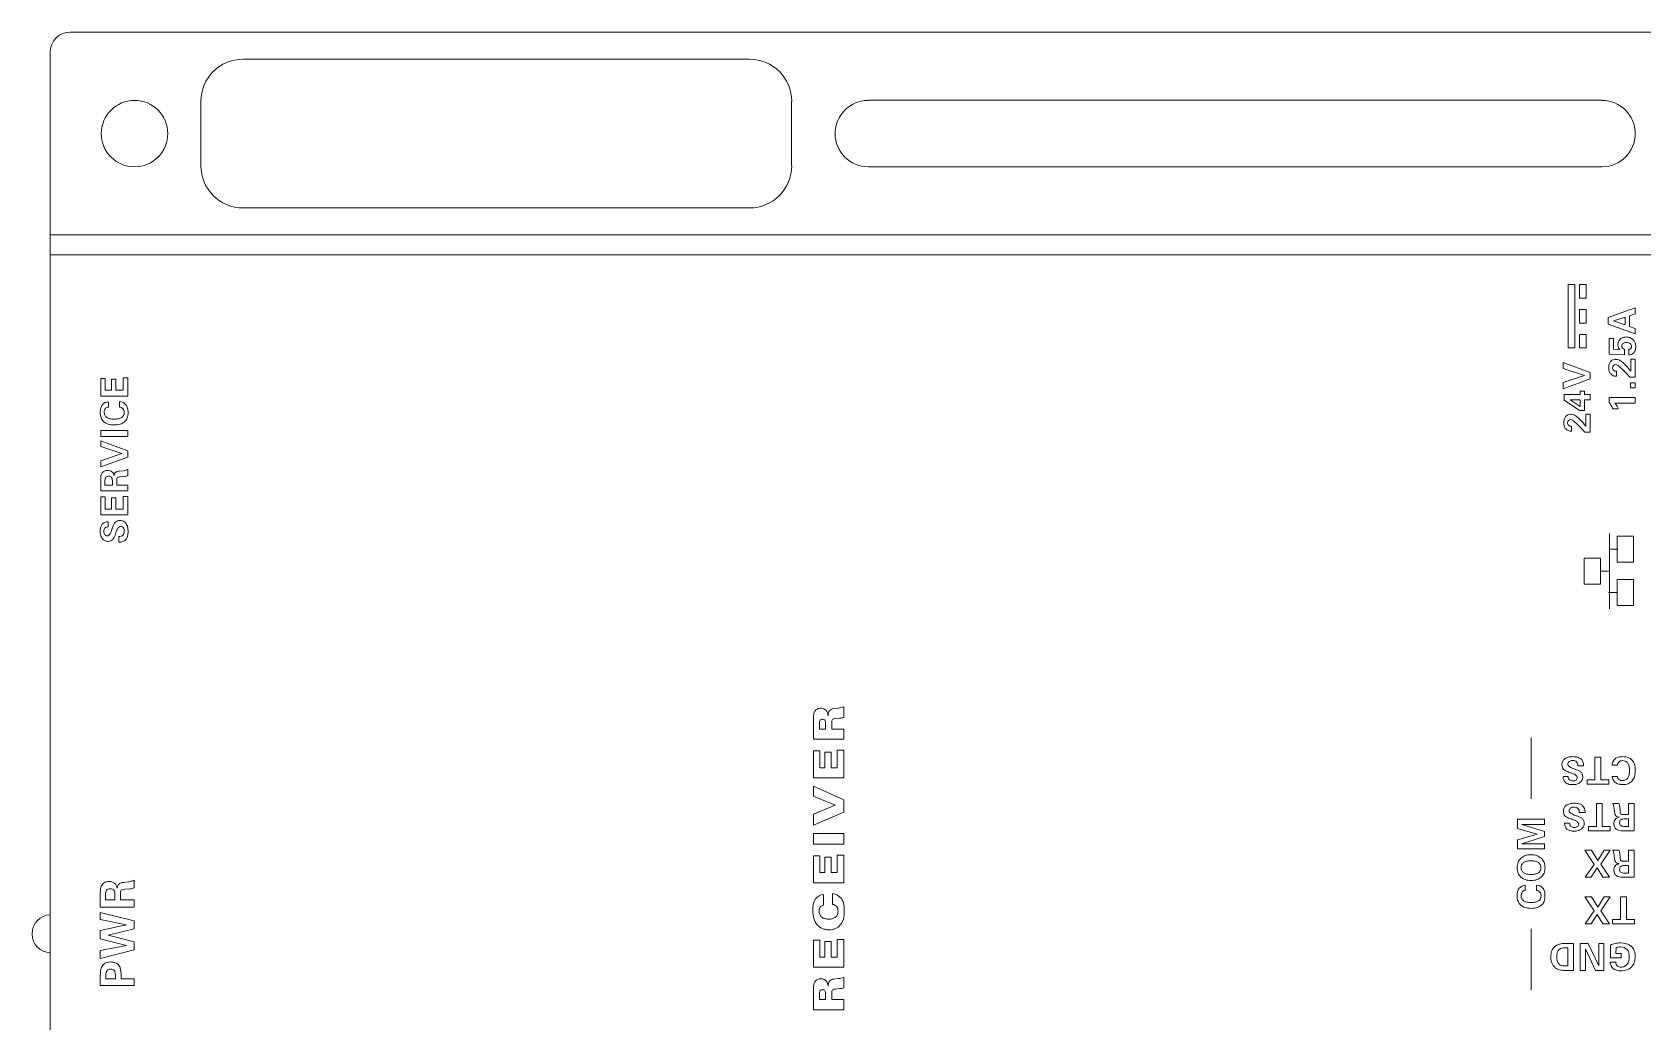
# Model space of a CAD drawing. Header units: millimetres. Extents: x 52029 to 181395, y -167683 to -9934.
# Drawn here: x 69189 to 70978, y -117956 to -116857 of the extents above; entities that cross this region are included whole.
import ezdxf

# ---------------------------------------------------------------- set-up
doc = ezdxf.new("R2010")
doc.units = ezdxf.units.MM
doc.header["$LTSCALE"] = 3
doc.layers.add('FUR', color=8, linetype='Continuous', lineweight=5)

# ---------------------------------------------------------------- blocks, each defined once
blk = doc.blocks.new('hdmd400rx')
at = {"color": 7, "linetype": 'Continuous'}
for p, q in [((44.25, 183.74), (44.33, 183.74)), ((-142.16, 181.74), (142.16, 181.74)), ((119.66, 181.74), (119.66, 0)), ((121.88, 0), (121.88, 181.74)), ((144.37, 179.53), (144.37, 2.21)), ((38.54, 172.42), (38.54, 176.17)), ((38.54, 176.17), (39.65, 176.17)), ((39.3, 175.54), (39.3, 174.5)), ((39.68, 175.54), (39.3, 175.54)), ((42.52, 172.42), (41.56, 176.17)), ((41.56, 176.17), (42.44, 176.17)), ((42.44, 176.17), (42.98, 173.25)), ((42.98, 173.25), (43.73, 176.17)), ((43.73, 176.17), (44.64, 176.17)), ((44.64, 176.17), (45.29, 173.25)), ((45.29, 173.25), (45.88, 176.17)), ((46.66, 176.17), (45.74, 172.42)), ((45.88, 176.17), (46.66, 176.17)), ((47.26, 172.42), (47.26, 176.17)), ((47.26, 176.17), (48.82, 176.17)), ((48.05, 175.59), (48.05, 174.54)), ((48.52, 175.59), (48.05, 175.59)), ((90.79, 173.13), (90.79, 176.13)), ((90.79, 176.13), (92.78, 176.13)), ((91.44, 175.63), (91.44, 174.93)), ((92.78, 175.63), (91.44, 175.63)), ((92.78, 176.13), (92.78, 175.63)), ((93.46, 176.13), (94.7, 176.13)), ((93.46, 173.13), (93.46, 176.13)), ((94.47, 175.67), (94.09, 175.67)), ((94.09, 175.67), (94.09, 174.83)), ((96.11, 176.13), (96.81, 176.13)), ((97.2, 173.13), (96.11, 176.13)), ((96.81, 176.13), (97.6, 173.79)), ((97.6, 173.79), (98.37, 176.13)), ((99.02, 176.13), (97.92, 173.13)), ((98.37, 176.13), (99.02, 176.13)), ((99.51, 176.13), (100.15, 176.13)), ((99.51, 173.13), (99.51, 176.13)), ((100.15, 176.13), (100.15, 173.13)), ((103.96, 176.13), (105.95, 176.13)), ((103.96, 173.13), (103.96, 176.13)), ((105.95, 175.63), (104.62, 175.63)), ((104.62, 175.63), (104.62, 174.93)), ((105.95, 176.13), (105.95, 175.63)), ((39.3, 174.5), (39.68, 174.5)), ((39.3, 173.87), (39.3, 172.42)), ((39.86, 173.87), (39.3, 173.87)), ((44.15, 175.29), (43.41, 172.42)), ((44.83, 172.42), (44.15, 175.29)), ((48.05, 174.54), (48.52, 174.54)), ((48.05, 173.93), (48.05, 172.42)), ((48.74, 173.93), (48.05, 173.93)), ((50, 173.59), (50.06, 173.05)), ((87.76, 174.06), (87.76, 174.1)), ((87.76, 174.1), (88.39, 174.1)), ((88.75, 174.46), (88.69, 174.48)), ((88.82, 174.44), (88.75, 174.46)), ((89.2, 174.88), (89.24, 174.86)), ((90.03, 175.29), (89.48, 175.29)), ((91.44, 174.93), (92.7, 174.93)), ((91.44, 174.44), (91.44, 173.63)), ((92.7, 174.44), (91.44, 174.44)), ((91.44, 173.63), (92.83, 173.63)), ((92.7, 174.93), (92.7, 174.44)), ((92.83, 173.63), (92.83, 173.13)), ((94.09, 174.83), (94.47, 174.83)), ((94.64, 174.34), (94.09, 174.34)), ((94.09, 174.34), (94.09, 173.13)), ((95.07, 173.5), (95.03, 173.95)), ((95.65, 174.07), (95.7, 173.63)), ((103.35, 175.26), (102.76, 175.26)), ((102.76, 174.03), (103.37, 174.03)), ((104.62, 174.93), (105.87, 174.93)), ((105.87, 174.44), (104.62, 174.44)), ((104.62, 174.44), (104.62, 173.63)), ((104.62, 173.63), (106, 173.63)), ((105.87, 174.93), (105.87, 174.44)), ((106, 173.63), (106, 173.13)), ((39.3, 172.42), (38.54, 172.42)), ((43.41, 172.42), (42.52, 172.42)), ((45.74, 172.42), (44.83, 172.42)), ((48.05, 172.42), (47.26, 172.42)), ((49.28, 172.88), (49.23, 173.44)), ((50.26, 172.42), (49.39, 172.42)), ((92.83, 173.13), (90.79, 173.13)), ((94.09, 173.13), (93.46, 173.13)), ((95.85, 173.13), (95.16, 173.13)), ((97.92, 173.13), (97.2, 173.13)), ((100.15, 173.13), (99.51, 173.13)), ((106, 173.13), (103.96, 173.13)), ((129.56, 165), (136.69, 165)), ((124.88, 104.06), (124.88, 160.31)), ((141.37, 160.31), (141.37, 104.06)), ((136.69, 99.38), (129.56, 99.38)), ((35.86, 96.97), (37.8, 96.97)), ((35.86, 93.59), (35.86, 96.97)), ((40.57, 96.97), (43.58, 96.97)), ((40.57, 93.59), (40.57, 96.97)), ((43.58, 96.97), (43.58, 96.24)), ((49.95, 96.97), (52.96, 96.97)), ((49.95, 93.59), (49.95, 96.97)), ((52.96, 96.97), (52.96, 96.24)), ((54.25, 96.97), (55.41, 96.97)), ((54.25, 93.59), (54.25, 96.97)), ((55.41, 96.97), (55.41, 93.59)), ((56.34, 96.97), (57.56, 96.97)), ((57.8, 93.59), (56.34, 96.97)), ((57.56, 96.97), (58.56, 94.54)), ((58.56, 94.54), (59.57, 96.97)), ((60.67, 96.97), (59.18, 93.59)), ((59.57, 96.97), (60.67, 96.97)), ((61.59, 96.97), (64.6, 96.97)), ((61.59, 93.59), (61.59, 96.97)), ((64.6, 96.97), (64.6, 96.24)), ((65.89, 96.97), (67.83, 96.97)), ((65.89, 93.59), (65.89, 96.97)), ((37.63, 96.28), (36.99, 96.28)), ((36.99, 96.28), (36.99, 95.61)), ((36.99, 95.61), (37.63, 95.61)), ((37.7, 94.92), (36.99, 94.92)), ((36.99, 94.92), (36.99, 93.59)), ((43.58, 96.24), (41.7, 96.24)), ((41.7, 96.24), (41.7, 95.7)), ((41.7, 95.7), (43.44, 95.7)), ((43.44, 94.98), (41.7, 94.98)), ((41.7, 94.98), (41.7, 94.33)), ((43.44, 95.7), (43.44, 94.98)), ((48.66, 95.83), (47.47, 95.83)), ((47.56, 94.83), (48.75, 94.83)), ((52.96, 96.24), (51.08, 96.24)), ((51.08, 96.24), (51.08, 95.7)), ((51.08, 95.7), (52.81, 95.7)), ((52.81, 94.98), (51.08, 94.98)), ((51.08, 94.98), (51.08, 94.33)), ((52.81, 95.7), (52.81, 94.98)), ((64.6, 96.24), (62.72, 96.24)), ((62.72, 96.24), (62.72, 95.7)), ((62.72, 95.7), (64.46, 95.7)), ((64.46, 94.98), (62.72, 94.98)), ((62.72, 94.98), (62.72, 94.33)), ((64.46, 95.7), (64.46, 94.98)), ((67.66, 96.28), (67.02, 96.28)), ((67.02, 96.28), (67.02, 95.61)), ((67.02, 95.61), (67.66, 95.61)), ((67.73, 94.92), (67.02, 94.92)), ((67.02, 94.92), (67.02, 93.59)), ((36.99, 93.59), (35.86, 93.59)), ((38.2, 94.06), (38.16, 94.53)), ((39.45, 93.59), (38.28, 93.59)), ((39.26, 94.72), (39.32, 94.16)), ((43.65, 93.59), (40.57, 93.59)), ((41.7, 94.33), (43.65, 94.33)), ((43.65, 94.33), (43.65, 93.59)), ((53.03, 93.59), (49.95, 93.59)), ((51.08, 94.33), (53.03, 94.33)), ((53.03, 94.33), (53.03, 93.59)), ((55.41, 93.59), (54.25, 93.59)), ((59.18, 93.59), (57.8, 93.59)), ((64.67, 93.59), (61.59, 93.59)), ((62.72, 94.33), (64.67, 94.33)), ((64.67, 94.33), (64.67, 93.59)), ((67.02, 93.59), (65.89, 93.59)), ((68.23, 94.06), (68.19, 94.53)), ((69.48, 93.59), (68.31, 93.59)), ((69.29, 94.72), (69.35, 94.16)), ((129.43, 90.86), (129.43, 9.37)), ((136.82, 9.37), (136.82, 90.86)), ((53.72, 18.75), (54.73, 18.75)), ((53.72, 15.75), (53.72, 18.75)), ((55.08, 15.75), (54.29, 18.29)), ((54.29, 18.29), (54.29, 15.75)), ((54.73, 18.75), (55.36, 16.59)), ((55.36, 16.59), (55.98, 18.75)), ((56.42, 18.29), (55.64, 15.75)), ((55.98, 18.75), (57.02, 18.75)), ((56.42, 15.75), (56.42, 18.29)), ((57.02, 18.75), (57.02, 15.75)), ((38.05, 17.25), (44.84, 17.25)), ((49.69, 17.89), (49.1, 17.89)), ((49.1, 16.65), (49.7, 16.65)), ((59.29, 17.25), (66.08, 17.25)), ((54.29, 15.75), (53.72, 15.75)), ((55.64, 15.75), (55.08, 15.75)), ((57.02, 15.75), (56.42, 15.75)), ((40.23, 12.53), (40.23, 13.47)), ((43.23, 12.53), (40.23, 12.53)), ((40.72, 13.49), (40.72, 13.17)), ((40.72, 13.17), (42.73, 13.17)), ((42.73, 13.17), (42.73, 13.49)), ((43.23, 13.47), (43.23, 12.53)), ((56.57, 13.53), (56.57, 12.98)), ((56.99, 12.7), (57, 12.74)), ((61.74, 13.69), (61.74, 13.13)), ((62.16, 12.86), (62.17, 12.9)), ((100.08, 12.76), (100.08, 12.8)), ((100.63, 12.76), (100.08, 12.76)), ((102.38, 11.88), (103.51, 13.58)), ((103.56, 12.9), (102.83, 11.78)), ((103.51, 13.58), (104.14, 13.58)), ((103.56, 11.78), (103.56, 12.9)), ((104.14, 13.58), (104.14, 11.78)), ((104.79, 13.67), (105.49, 13.67)), ((105.88, 10.67), (104.79, 13.67)), ((105.49, 13.67), (106.28, 11.33)), ((106.28, 11.33), (107.05, 13.67)), ((107.7, 13.67), (106.6, 10.67)), ((107.05, 13.67), (107.7, 13.67)), ((109.32, 13.13), (116.35, 13.13)), ((109.32, 12.38), (109.32, 13.13)), ((116.35, 13.13), (116.35, 12.38)), ((40.23, 11.79), (43.23, 11.79)), ((40.23, 11.22), (40.23, 11.79)), ((42.64, 11.22), (40.23, 11.22)), ((40.23, 10.09), (42.64, 11.22)), ((43.23, 10.9), (40.75, 9.74)), ((43.23, 11.79), (43.23, 10.9)), ((45.4, 11.24), (46.84, 10.26)), ((45.4, 10.56), (45.4, 11.24)), ((46.84, 10.26), (48.4, 11.29)), ((48.4, 11.29), (48.4, 10.54)), ((50.57, 11.24), (52, 10.26)), ((50.57, 10.57), (50.57, 11.24)), ((52, 10.26), (53.57, 11.29)), ((53.57, 11.29), (53.57, 10.55)), ((55.73, 10.87), (56.22, 10.87)), ((55.73, 8.46), (55.73, 10.87)), ((56.22, 10.87), (56.22, 9.99)), ((57.4, 12.25), (57.38, 12.19)), ((57.42, 12.31), (57.4, 12.25)), ((57.76, 11.26), (57.76, 11.89)), ((57.8, 11.26), (57.76, 11.26)), ((60.9, 11.03), (61.39, 11.03)), ((60.9, 8.62), (60.9, 11.03)), ((61.39, 11.03), (61.39, 10.15)), ((62.57, 12.4), (62.55, 12.34)), ((62.59, 12.47), (62.57, 12.4)), ((62.93, 11.42), (62.93, 12.05)), ((62.97, 11.42), (62.93, 11.42)), ((83.1, 11.37), (85.99, 11.37)), ((83.1, 9.55), (83.1, 11.37)), ((85.99, 11.37), (85.99, 9.55)), ((99.97, 11.28), (100.14, 11.43)), ((99.97, 10.67), (99.97, 11.28)), ((100.63, 11.16), (101.98, 11.16)), ((101.98, 11.16), (101.98, 10.67)), ((102.38, 11.3), (102.38, 11.88)), ((103.56, 11.3), (102.38, 11.3)), ((102.83, 11.78), (103.56, 11.78)), ((103.56, 10.67), (103.56, 11.3)), ((104.14, 11.78), (104.51, 11.78)), ((104.51, 11.3), (104.14, 11.3)), ((104.14, 11.3), (104.14, 10.67)), ((104.51, 11.78), (104.51, 11.3)), ((116.35, 12.38), (109.32, 12.38)), ((109.32, 11.88), (110.82, 11.88)), ((109.32, 11.13), (109.32, 11.88)), ((110.82, 11.13), (109.32, 11.13)), ((110.82, 11.88), (110.82, 11.13)), ((112.08, 11.88), (113.58, 11.88)), ((112.08, 11.13), (112.08, 11.88)), ((113.58, 11.13), (112.08, 11.13)), ((113.58, 11.88), (113.58, 11.13)), ((114.85, 11.88), (116.35, 11.88)), ((114.85, 11.13), (114.85, 11.88)), ((116.35, 11.13), (114.85, 11.13)), ((116.35, 11.88), (116.35, 11.13)), ((40.23, 9.16), (40.23, 10.09)), ((43.23, 9.16), (40.23, 9.16)), ((40.75, 9.74), (43.23, 9.74)), ((43.23, 9.74), (43.23, 9.16)), ((46.44, 9.9), (45.4, 10.56)), ((45.4, 9.28), (46.44, 9.9)), ((46.85, 9.5), (45.4, 8.54)), ((45.4, 8.54), (45.4, 9.28)), ((48.4, 8.47), (46.85, 9.5)), ((48.4, 10.54), (47.26, 9.85)), ((47.26, 9.85), (48.4, 9.13)), ((48.4, 9.13), (48.4, 8.47)), ((51.6, 9.91), (50.57, 10.57)), ((50.57, 9.28), (51.6, 9.91)), ((52.02, 9.5), (50.57, 8.54)), ((50.57, 8.54), (50.57, 9.28)), ((53.57, 8.48), (52.02, 9.5)), ((53.57, 10.55), (52.43, 9.85)), ((52.43, 9.85), (53.57, 9.14)), ((53.57, 9.14), (53.57, 8.48)), ((56.22, 9.99), (58.74, 9.99)), ((58.74, 9.35), (56.22, 9.35)), ((56.22, 9.35), (56.22, 8.46)), ((58.74, 9.99), (58.74, 9.35)), ((61.39, 10.15), (63.9, 10.15)), ((63.9, 9.5), (61.39, 9.5)), ((61.39, 9.5), (61.39, 8.62)), ((63.9, 10.15), (63.9, 9.5)), ((85.99, 9.55), (83.1, 9.55)), ((84.55, 9.51), (84.55, 8.53)), ((101.98, 10.67), (99.97, 10.67)), ((104.14, 10.67), (103.56, 10.67)), ((106.6, 10.67), (105.88, 10.67)), ((41.1, 8.45), (41.16, 8.45)), ((41.16, 8.45), (41.16, 7.85)), ((41.63, 8.44), (43.04, 8.44)), ((41.63, 7.24), (41.63, 8.44)), ((42.11, 7.24), (41.63, 7.24)), ((42.77, 7.81), (42.11, 7.82)), ((42.11, 7.82), (42.11, 7.24)), ((45.4, 8.19), (45.89, 8.19)), ((45.4, 5.78), (45.4, 8.19)), ((45.89, 8.19), (45.89, 7.31)), ((45.89, 7.31), (48.4, 7.31)), ((48.4, 7.31), (48.4, 6.66)), ((52.63, 7.98), (53.06, 8.03)), ((53.2, 7.4), (52.75, 7.36)), ((53.57, 8.18), (53.57, 7.49)), ((56.22, 8.46), (55.73, 8.46)), ((57.8, 7.98), (58.23, 8.03)), ((58.37, 7.4), (57.92, 7.36)), ((58.74, 8.18), (58.74, 7.49)), ((61.39, 8.62), (60.9, 8.62)), ((61.77, 8.25), (61.77, 7.65)), ((63, 7.66), (63, 8.26)), ((80.37, 8.55), (88.74, 8.55)), ((80.72, 7.7), (83.61, 7.7)), ((80.72, 5.89), (80.72, 7.7)), ((82.18, 8.64), (82.18, 7.65)), ((83.61, 7.7), (83.61, 5.89)), ((85.54, 7.69), (88.43, 7.69)), ((85.54, 5.87), (85.54, 7.69)), ((86.98, 8.61), (86.98, 7.62)), ((88.43, 7.69), (88.43, 5.87)), ((102.55, 7.56), (102.55, 8.15)), ((103.21, 5.68), (103.21, 7.93)), ((103.26, 8.58), (103.83, 8.58)), ((103.83, 8.58), (103.83, 5.68)), ((106.18, 7.77), (106.18, 7.8)), ((106.74, 7.77), (106.18, 7.77)), ((108.56, 6.87), (108.63, 8.58)), ((108.63, 8.58), (110.36, 8.58)), ((109.18, 8.11), (109.14, 7.4)), ((110.36, 8.11), (109.18, 8.11)), ((110.36, 8.58), (110.36, 8.11)), ((110.88, 5.68), (111.97, 8.68)), ((112.33, 8.08), (111.88, 6.81)), ((111.97, 8.68), (112.72, 8.68)), ((112.75, 6.81), (112.33, 8.08)), ((112.72, 8.68), (113.77, 5.68)), ((45.89, 5.78), (45.4, 5.78)), ((48.4, 6.66), (45.89, 6.66)), ((45.89, 6.66), (45.89, 5.78)), ((50.57, 5.79), (50.57, 7.03)), ((53.57, 5.79), (50.57, 5.79)), ((51.03, 6.8), (51.03, 6.42)), ((51.03, 6.42), (51.87, 6.42)), ((51.87, 6.42), (51.87, 6.8)), ((52.36, 6.97), (52.36, 6.42)), ((52.36, 6.42), (53.57, 6.42)), ((53.57, 6.42), (53.57, 5.79)), ((55.73, 5.79), (55.73, 7.03)), ((58.74, 5.79), (55.73, 5.79)), ((56.2, 6.8), (56.2, 6.42)), ((56.2, 6.42), (57.04, 6.42)), ((57.04, 6.42), (57.04, 6.8)), ((57.53, 6.97), (57.53, 6.42)), ((57.53, 6.42), (58.74, 6.42)), ((58.74, 6.42), (58.74, 5.79)), ((83.61, 5.89), (80.72, 5.89)), ((88.43, 5.87), (85.54, 5.87)), ((103.83, 5.68), (103.21, 5.68)), ((104.91, 6.22), (105.44, 6.22)), ((104.91, 5.68), (104.91, 6.22)), ((105.44, 5.68), (104.91, 5.68)), ((105.44, 6.22), (105.44, 5.68)), ((106.07, 6.28), (106.24, 6.44)), ((106.07, 5.68), (106.07, 6.28)), ((108.08, 5.68), (106.07, 5.68)), ((106.74, 6.17), (108.08, 6.17)), ((108.08, 6.17), (108.08, 5.68)), ((108.55, 6.4), (109.18, 6.4)), ((109.17, 6.87), (108.56, 6.87)), ((111.48, 5.68), (110.88, 5.68)), ((111.72, 6.32), (111.48, 5.68)), ((112.9, 6.32), (111.72, 6.32)), ((111.88, 6.81), (112.75, 6.81)), ((113.12, 5.68), (112.9, 6.32)), ((113.77, 5.68), (113.12, 5.68))]:
    blk.add_line(p, q, dxfattribs=at)
blk.add_circle((133.12, 172.37), 3.69, dxfattribs=at)
for centre, radius, start, end in [((44.25, 181.67), 2.07, 90, 177.9532), ((44.33, 181.67), 2.07, 2.0468, 90), ((142.16, 179.53), 2.21, 0, 90), ((129.56, 160.31), 4.69, 90, 180), ((136.69, 160.31), 4.69, 0, 90), ((129.56, 104.06), 4.69, 180, 270), ((136.69, 104.06), 4.69, 270, 0), ((133.12, 90.86), 3.69, 0, 180), ((133.12, 9.37), 3.69, 180, 0)]:
    blk.add_arc(centre, radius, start, end, dxfattribs=at)
for points, knots in [([(39.65, 176.17), (39.88, 176.17), (40.28, 176.14), (40.82, 175.95), (41.07, 175.61), (41.15, 175.3), (41.17, 175.03), (41.15, 174.77), (41.08, 174.46), (40.75, 173.96), (40.2, 173.87), (39.86, 173.87)], [0, 0, 0, 0, 0.166712, 0.289746, 0.396707, 0.456373, 0.523924, 0.58913, 0.647615, 0.753712, 1, 1, 1, 1]), ([(39.68, 174.5), (39.86, 174.5), (40.15, 174.5), (40.36, 174.79), (40.38, 175.02), (40.36, 175.26), (40.15, 175.54), (39.86, 175.54), (39.68, 175.54)], [0, 0, 0, 0, 0.276211, 0.377406, 0.501139, 0.623764, 0.724682, 1, 1, 1, 1]), ([(48.52, 174.54), (48.65, 174.54), (48.85, 174.55), (49.13, 174.62), (49.28, 174.82), (49.3, 175.06), (49.28, 175.3), (49.14, 175.51), (48.86, 175.58), (48.65, 175.59), (48.52, 175.59)], [0, 0, 0, 0, 0.173554, 0.288888, 0.381081, 0.494394, 0.61386, 0.70653, 0.821515, 1, 1, 1, 1]), ([(48.82, 176.17), (49.15, 176.17), (49.66, 176.14), (50.05, 175.64), (50.1, 175.25), (50.07, 174.89), (49.88, 174.49), (49.57, 174.35), (49.36, 174.3)], [0, 0, 0, 0, 0.321282, 0.442567, 0.581873, 0.69789, 0.793442, 1, 1, 1, 1]), ([(88.69, 174.48), (88.49, 174.55), (88.18, 174.64), (87.89, 174.98), (87.83, 175.32), (87.9, 175.68), (88.16, 175.98), (88.54, 176.16), (88.99, 176.2), (89.31, 176.17), (89.46, 176.12), (89.47, 176.12)], [0, 0, 0, 0, 0.186647, 0.278442, 0.376656, 0.487167, 0.594865, 0.715006, 0.857137, 0.988976, 1, 1, 1, 1]), ([(89.48, 175.29), (89.47, 175.42), (89.4, 175.63), (89.16, 175.76), (88.96, 175.78), (88.76, 175.76), (88.59, 175.68), (88.49, 175.55), (88.46, 175.44), (88.46, 175.39)], [0, 0, 0, 0, 0.262215, 0.385957, 0.528648, 0.666914, 0.78497, 0.891319, 1, 1, 1, 1]), ([(88.46, 175.39), (88.47, 175.28), (88.72, 175.02), (89.01, 174.94), (89.2, 174.88)], [0, 0, 0, 0, 0.346838, 1, 1, 1, 1]), ([(89.47, 176.12), (89.58, 176.08), (89.89, 175.92), (90.03, 175.54), (90.03, 175.31)], [0, 0, 0, 0, 0.322399, 1, 1, 1, 1]), ([(94.47, 174.83), (94.63, 174.83), (94.89, 174.81), (95.08, 175.05), (95.09, 175.24), (95.08, 175.43), (94.96, 175.6), (94.74, 175.66), (94.57, 175.67), (94.47, 175.67)], [0, 0, 0, 0, 0.287041, 0.379516, 0.49309, 0.612931, 0.705875, 0.820992, 1, 1, 1, 1]), ([(94.7, 176.13), (94.97, 176.13), (95.38, 176.1), (95.69, 175.71), (95.73, 175.39), (95.7, 175.11), (95.56, 174.78), (95.3, 174.67), (95.14, 174.63)], [0, 0, 0, 0, 0.321285, 0.442533, 0.581869, 0.697839, 0.793441, 1, 1, 1, 1]), ([(100.79, 174.9), (100.79, 174.93), (100.81, 175.05), (100.87, 175.37), (101.09, 175.8), (101.48, 176.07), (101.85, 176.17), (102.13, 176.19), (102.4, 176.17), (102.7, 176.11), (103.14, 175.92), (103.34, 175.52), (103.35, 175.26)], [0, 0, 0, 0, 0.019084, 0.104448, 0.254296, 0.39585, 0.471998, 0.555939, 0.624834, 0.687253, 0.798306, 1, 1, 1, 1]), ([(102.76, 175.26), (102.75, 175.39), (102.66, 175.6), (102.4, 175.72), (102.14, 175.75), (101.84, 175.7), (101.58, 175.46), (101.47, 175.16), (101.43, 174.88), (101.42, 174.65), (101.42, 174.5), (101.43, 174.43)], [0, 0, 0, 0, 0.15123, 0.232463, 0.324731, 0.457153, 0.581955, 0.730096, 0.819693, 0.921582, 1, 1, 1, 1]), ([(49.23, 173.44), (49.22, 173.54), (49.2, 173.67), (49.14, 173.88), (48.95, 173.93), (48.82, 173.93), (48.74, 173.93)], [0, 0, 0, 0, 0.338073, 0.524928, 0.700224, 1, 1, 1, 1]), ([(49.36, 174.3), (49.52, 174.28), (49.9, 174.16), (49.97, 173.77), (50, 173.59)], [0, 0, 0, 0, 0.467876, 1, 1, 1, 1]), ([(88.36, 173.16), (88.25, 173.2), (87.9, 173.37), (87.76, 173.8), (87.76, 174.06)], [0, 0, 0, 0, 0.29895, 1, 1, 1, 1]), ([(89.24, 174.86), (89.4, 174.81), (89.66, 174.71), (89.99, 174.53), (90.14, 174.26), (90.18, 173.94), (90.12, 173.59), (89.85, 173.28), (89.52, 173.14), (89.21, 173.09), (88.95, 173.08), (88.68, 173.09), (88.49, 173.12), (88.38, 173.16), (88.36, 173.16)], [0, 0, 0, 0, 0.137031, 0.227331, 0.297875, 0.378592, 0.482349, 0.583047, 0.697719, 0.763649, 0.837146, 0.912819, 0.979519, 1, 1, 1, 1]), ([(88.39, 174.1), (88.39, 173.95), (88.45, 173.69), (88.74, 173.52), (88.97, 173.5), (89.2, 173.52), (89.38, 173.61), (89.49, 173.74), (89.52, 173.85), (89.52, 173.9)], [0, 0, 0, 0, 0.280171, 0.408448, 0.563787, 0.692788, 0.806939, 0.909746, 1, 1, 1, 1]), ([(89.52, 173.9), (89.52, 173.91), (89.52, 174.02), (89.29, 174.29), (89, 174.38), (88.82, 174.44)], [0, 0, 0, 0, 0.016471, 0.366851, 1, 1, 1, 1]), ([(95.03, 173.95), (95.03, 174.02), (95.01, 174.13), (94.96, 174.3), (94.81, 174.34), (94.71, 174.34), (94.64, 174.34)], [0, 0, 0, 0, 0.338246, 0.525153, 0.700365, 1, 1, 1, 1]), ([(95.14, 174.63), (95.27, 174.62), (95.57, 174.53), (95.63, 174.21), (95.65, 174.07)], [0, 0, 0, 0, 0.468035, 1, 1, 1, 1]), ([(95.7, 173.63), (95.71, 173.53), (95.74, 173.36), (95.81, 173.19), (95.85, 173.13)], [0, 0, 0, 0, 0.581992, 1, 1, 1, 1]), ([(103.37, 174.03), (103.35, 173.77), (103.16, 173.34), (102.7, 173.14), (102.4, 173.09), (102.13, 173.07), (101.84, 173.09), (101.47, 173.19), (101.08, 173.45), (100.87, 173.87), (100.79, 174.27), (100.77, 174.59), (100.78, 174.81), (100.79, 174.9)], [0, 0, 0, 0, 0.181504, 0.277896, 0.333226, 0.39495, 0.467879, 0.533414, 0.652905, 0.779163, 0.852146, 0.934287, 1, 1, 1, 1]), ([(101.43, 174.43), (101.43, 174.41), (101.44, 174.31), (101.47, 174.09), (101.57, 173.79), (101.84, 173.55), (102.14, 173.5), (102.41, 173.54), (102.66, 173.68), (102.75, 173.89), (102.76, 174.03)], [0, 0, 0, 0, 0.030456, 0.136595, 0.30857, 0.452635, 0.609929, 0.715047, 0.810983, 1, 1, 1, 1]), ([(49.39, 172.42), (49.36, 172.48), (49.31, 172.63), (49.29, 172.78), (49.28, 172.88)], [0, 0, 0, 0, 0.406745, 1, 1, 1, 1]), ([(50.06, 173.05), (50.08, 172.92), (50.12, 172.7), (50.2, 172.49), (50.26, 172.42)], [0, 0, 0, 0, 0.581992, 1, 1, 1, 1]), ([(95.16, 173.13), (95.13, 173.18), (95.09, 173.3), (95.08, 173.42), (95.07, 173.5)], [0, 0, 0, 0, 0.406606, 1, 1, 1, 1]), ([(37.8, 96.97), (37.97, 96.97), (38.24, 96.96), (38.59, 96.94), (38.81, 96.89), (39.04, 96.78), (39.25, 96.52), (39.32, 96.15), (39.27, 95.81), (39.02, 95.45), (38.68, 95.35), (38.46, 95.33)], [0, 0, 0, 0, 0.156803, 0.254284, 0.317234, 0.371346, 0.48501, 0.611223, 0.705982, 0.79622, 1, 1, 1, 1]), ([(46.73, 93.53), (46.22, 93.53), (45.42, 93.69), (44.89, 94.4), (44.76, 94.84), (44.73, 95.22), (44.76, 95.61), (44.89, 96.09), (45.43, 96.85), (46.29, 97.02), (46.83, 97.02)], [0, 0, 0, 0, 0.254718, 0.364457, 0.42179, 0.484248, 0.552496, 0.614607, 0.731023, 1, 1, 1, 1]), ([(46.83, 97.02), (47.29, 97.02), (48.17, 96.98), (48.64, 96.17), (48.66, 95.83)], [0, 0, 0, 0, 0.572891, 1, 1, 1, 1]), ([(67.83, 96.97), (68, 96.97), (68.27, 96.96), (68.62, 96.94), (68.84, 96.89), (69.07, 96.78), (69.28, 96.52), (69.35, 96.15), (69.3, 95.81), (69.05, 95.45), (68.71, 95.35), (68.49, 95.33)], [0, 0, 0, 0, 0.156717, 0.254117, 0.317139, 0.371319, 0.484979, 0.611153, 0.705893, 0.796083, 1, 1, 1, 1]), ([(37.63, 95.61), (37.75, 95.61), (37.93, 95.62), (38.07, 95.8), (38.08, 95.95), (38.07, 96.1), (37.94, 96.28), (37.75, 96.28), (37.63, 96.28)], [0, 0, 0, 0, 0.273565, 0.377243, 0.497523, 0.62121, 0.722958, 1, 1, 1, 1]), ([(38.16, 94.53), (38.16, 94.64), (38.11, 94.91), (37.83, 94.92), (37.7, 94.92)], [0, 0, 0, 0, 0.468268, 1, 1, 1, 1]), ([(38.46, 95.33), (38.66, 95.32), (39.09, 95.29), (39.24, 94.88), (39.26, 94.72)], [0, 0, 0, 0, 0.54913, 1, 1, 1, 1]), ([(47.47, 95.83), (47.45, 95.97), (47.34, 96.19), (47.07, 96.31), (46.78, 96.34), (46.44, 96.29), (46.12, 96.06), (45.94, 95.69), (45.91, 95.29), (45.93, 95.02), (45.95, 94.9)], [0, 0, 0, 0, 0.149768, 0.224484, 0.312414, 0.45228, 0.578085, 0.71292, 0.875059, 1, 1, 1, 1]), ([(45.95, 94.9), (45.96, 94.88), (46, 94.73), (46.12, 94.48), (46.44, 94.26), (46.78, 94.22), (47.09, 94.25), (47.42, 94.4), (47.53, 94.66), (47.56, 94.83)], [0, 0, 0, 0, 0.039503, 0.203889, 0.359002, 0.533062, 0.662181, 0.773697, 1, 1, 1, 1]), ([(48.75, 94.83), (48.72, 94.46), (48.21, 93.57), (47.23, 93.53), (46.73, 93.53)], [0, 0, 0, 0, 0.42884, 1, 1, 1, 1]), ([(67.66, 95.61), (67.78, 95.61), (67.96, 95.62), (68.1, 95.8), (68.12, 95.95), (68.1, 96.1), (67.97, 96.28), (67.78, 96.28), (67.66, 96.28)], [0, 0, 0, 0, 0.27363, 0.377241, 0.497576, 0.621301, 0.723282, 1, 1, 1, 1]), ([(68.19, 94.53), (68.19, 94.64), (68.14, 94.91), (67.86, 94.92), (67.73, 94.92)], [0, 0, 0, 0, 0.468268, 1, 1, 1, 1]), ([(68.49, 95.33), (68.69, 95.32), (69.12, 95.29), (69.27, 94.88), (69.29, 94.72)], [0, 0, 0, 0, 0.549024, 1, 1, 1, 1]), ([(38.28, 93.59), (38.25, 93.66), (38.21, 93.81), (38.2, 93.97), (38.2, 94.06)], [0, 0, 0, 0, 0.440717, 1, 1, 1, 1]), ([(39.32, 94.16), (39.33, 94.07), (39.37, 93.88), (39.42, 93.7), (39.45, 93.59)], [0, 0, 0, 0, 0.444915, 1, 1, 1, 1]), ([(68.31, 93.59), (68.28, 93.66), (68.24, 93.81), (68.23, 93.97), (68.23, 94.06)], [0, 0, 0, 0, 0.440717, 1, 1, 1, 1]), ([(69.35, 94.16), (69.36, 94.07), (69.4, 93.88), (69.45, 93.7), (69.48, 93.59)], [0, 0, 0, 0, 0.445097, 1, 1, 1, 1]), ([(47.13, 17.52), (47.13, 17.55), (47.15, 17.68), (47.21, 17.99), (47.43, 18.42), (47.82, 18.69), (48.19, 18.79), (48.47, 18.81), (48.74, 18.79), (49.04, 18.74), (49.48, 18.54), (49.67, 18.14), (49.69, 17.89)], [0, 0, 0, 0, 0.019083, 0.104441, 0.254311, 0.395864, 0.472012, 0.555952, 0.62477, 0.687163, 0.798307, 1, 1, 1, 1]), ([(49.1, 17.89), (49.09, 18.01), (48.99, 18.22), (48.74, 18.34), (48.48, 18.37), (48.18, 18.32), (47.91, 18.08), (47.81, 17.78), (47.77, 17.5), (47.76, 17.27), (47.76, 17.12), (47.77, 17.05)], [0, 0, 0, 0, 0.151224, 0.232455, 0.32472, 0.457285, 0.58197, 0.730106, 0.819699, 0.921585, 1, 1, 1, 1]), ([(50.2, 17.27), (50.2, 17.38), (50.22, 17.6), (50.31, 17.99), (50.55, 18.41), (50.95, 18.68), (51.33, 18.78), (51.64, 18.81), (51.94, 18.78), (52.32, 18.68), (52.72, 18.41), (52.96, 17.99), (53.05, 17.6), (53.07, 17.36), (53.06, 17.22), (53.06, 17.2)], [0, 0, 0, 0, 0.070556, 0.135087, 0.252248, 0.366884, 0.427376, 0.493155, 0.558773, 0.619089, 0.733308, 0.851001, 0.915125, 0.985471, 1, 1, 1, 1]), ([(52.39, 17.26), (52.39, 17.35), (52.39, 17.51), (52.34, 17.79), (52.23, 18.08), (51.97, 18.33), (51.63, 18.38), (51.3, 18.32), (51.03, 18.08), (50.9, 17.71), (50.87, 17.42), (50.87, 17.26)], [0, 0, 0, 0, 0.084103, 0.158494, 0.283346, 0.38944, 0.500578, 0.61116, 0.717345, 0.841903, 1, 1, 1, 1]), ([(49.7, 16.65), (49.68, 16.39), (49.5, 15.96), (49.04, 15.77), (48.74, 15.71), (48.46, 15.7), (48.17, 15.72), (47.81, 15.81), (47.42, 16.07), (47.21, 16.5), (47.13, 16.9), (47.11, 17.22), (47.12, 17.43), (47.13, 17.52)], [0, 0, 0, 0, 0.181504, 0.277975, 0.333285, 0.394943, 0.467889, 0.53345, 0.652905, 0.779164, 0.852147, 0.934288, 1, 1, 1, 1]), ([(47.77, 17.05), (47.77, 17.03), (47.78, 16.93), (47.81, 16.71), (47.91, 16.41), (48.18, 16.17), (48.48, 16.12), (48.74, 16.16), (49, 16.3), (49.09, 16.51), (49.1, 16.65)], [0, 0, 0, 0, 0.030456, 0.136596, 0.30857, 0.45257, 0.60995, 0.714895, 0.810983, 1, 1, 1, 1]), ([(53.06, 17.2), (53.06, 17.11), (53.05, 16.91), (52.96, 16.53), (52.72, 16.09), (52.32, 15.82), (51.95, 15.72), (51.64, 15.69), (51.32, 15.72), (50.95, 15.82), (50.54, 16.09), (50.31, 16.52), (50.22, 16.93), (50.2, 17.15), (50.2, 17.27)], [0, 0, 0, 0, 0.058966, 0.125793, 0.246749, 0.362998, 0.424701, 0.492132, 0.559742, 0.621638, 0.73818, 0.858652, 0.92592, 1, 1, 1, 1]), ([(50.87, 17.26), (50.87, 17.18), (50.88, 17.02), (50.92, 16.73), (51.03, 16.43), (51.3, 16.19), (51.63, 16.13), (51.97, 16.19), (52.23, 16.43), (52.34, 16.73), (52.39, 17.02), (52.39, 17.18), (52.39, 17.26)], [0, 0, 0, 0, 0.084855, 0.159782, 0.284145, 0.389325, 0.499642, 0.610532, 0.715774, 0.840424, 0.915214, 1, 1, 1, 1]), ([(40.23, 13.47), (40.23, 13.67), (40.24, 13.96), (40.36, 14.3), (40.49, 14.53), (40.7, 14.75), (40.99, 14.93), (41.35, 15.04), (41.72, 15.07), (42.07, 15.04), (42.47, 14.95), (43.09, 14.56), (43.23, 13.88), (43.23, 13.47)], [0, 0, 0, 0, 0.122416, 0.16926, 0.216039, 0.282746, 0.35068, 0.423482, 0.504194, 0.574104, 0.636713, 0.749096, 1, 1, 1, 1]), ([(42.73, 13.49), (42.73, 13.63), (42.71, 13.88), (42.51, 14.2), (42.23, 14.34), (41.97, 14.38), (41.74, 14.4), (41.5, 14.38), (41.24, 14.34), (40.95, 14.21), (40.75, 13.88), (40.72, 13.63), (40.72, 13.49)], [0, 0, 0, 0, 0.131415, 0.238586, 0.35142, 0.419243, 0.496956, 0.576581, 0.645934, 0.760645, 0.868536, 1, 1, 1, 1]), ([(57.38, 12.19), (57.32, 11.99), (57.22, 11.68), (56.89, 11.39), (56.55, 11.33), (56.19, 11.4), (55.89, 11.66), (55.71, 12.04), (55.67, 12.48), (55.7, 12.8), (55.75, 12.96), (55.75, 12.97)], [0, 0, 0, 0, 0.186645, 0.27844, 0.376653, 0.487226, 0.594861, 0.715013, 0.85714, 0.988975, 1, 1, 1, 1]), ([(55.75, 12.97), (55.79, 13.08), (55.95, 13.39), (56.32, 13.53), (56.56, 13.53)], [0, 0, 0, 0, 0.322426, 1, 1, 1, 1]), ([(56.57, 12.98), (56.44, 12.96), (56.24, 12.89), (56.11, 12.66), (56.09, 12.46), (56.11, 12.26), (56.18, 12.09), (56.31, 11.98), (56.42, 11.96), (56.48, 11.96)], [0, 0, 0, 0, 0.262206, 0.385943, 0.528629, 0.666827, 0.784937, 0.891274, 1, 1, 1, 1]), ([(56.48, 11.96), (56.58, 11.97), (56.84, 12.22), (56.93, 12.51), (56.99, 12.7)], [0, 0, 0, 0, 0.346629, 1, 1, 1, 1]), ([(57, 12.74), (57.05, 12.9), (57.15, 13.16), (57.34, 13.49), (57.61, 13.64), (57.92, 13.68), (58.28, 13.62), (58.58, 13.35), (58.72, 13.02), (58.78, 12.71), (58.79, 12.45), (58.78, 12.18), (58.74, 11.99), (58.71, 11.88), (58.7, 11.86)], [0, 0, 0, 0, 0.137008, 0.227335, 0.297841, 0.378586, 0.482289, 0.583024, 0.697705, 0.76364, 0.837106, 0.912816, 0.97953, 1, 1, 1, 1]), ([(57.96, 13.02), (57.96, 13.02), (57.85, 13.02), (57.58, 12.79), (57.49, 12.5), (57.42, 12.31)], [0, 0, 0, 0, 0.018068, 0.36809, 1, 1, 1, 1]), ([(57.76, 11.89), (57.92, 11.89), (58.18, 11.95), (58.34, 12.23), (58.37, 12.47), (58.35, 12.69), (58.26, 12.87), (58.12, 12.99), (58.01, 13.02), (57.96, 13.02)], [0, 0, 0, 0, 0.280439, 0.408809, 0.564304, 0.693436, 0.80767, 0.910662, 1, 1, 1, 1]), ([(62.55, 12.34), (62.48, 12.14), (62.39, 11.83), (62.06, 11.55), (61.71, 11.49), (61.35, 11.56), (61.05, 11.81), (60.88, 12.2), (60.83, 12.64), (60.87, 12.96), (60.91, 13.11), (60.92, 13.13)], [0, 0, 0, 0, 0.186652, 0.27845, 0.376667, 0.487132, 0.59486, 0.714991, 0.85713, 0.988977, 1, 1, 1, 1]), ([(60.92, 13.13), (60.95, 13.23), (61.11, 13.55), (61.49, 13.69), (61.72, 13.69)], [0, 0, 0, 0, 0.322373, 1, 1, 1, 1]), ([(61.74, 13.13), (61.61, 13.12), (61.41, 13.05), (61.28, 12.81), (61.25, 12.61), (61.27, 12.42), (61.35, 12.25), (61.48, 12.14), (61.59, 12.11), (61.64, 12.12)], [0, 0, 0, 0, 0.262213, 0.385953, 0.528643, 0.666845, 0.784958, 0.891397, 1, 1, 1, 1]), ([(61.64, 12.12), (61.75, 12.13), (62.01, 12.37), (62.09, 12.67), (62.16, 12.86)], [0, 0, 0, 0, 0.346906, 1, 1, 1, 1]), ([(62.17, 12.9), (62.22, 13.06), (62.32, 13.32), (62.51, 13.64), (62.77, 13.8), (63.09, 13.84), (63.45, 13.77), (63.75, 13.5), (63.89, 13.18), (63.95, 12.87), (63.96, 12.6), (63.95, 12.34), (63.91, 12.14), (63.88, 12.04), (63.87, 12.01)], [0, 0, 0, 0, 0.137045, 0.227314, 0.297864, 0.378556, 0.48236, 0.583015, 0.697717, 0.763645, 0.83711, 0.912819, 0.979526, 1, 1, 1, 1]), ([(63.13, 13.18), (63.13, 13.18), (63.01, 13.17), (62.75, 12.94), (62.66, 12.66), (62.59, 12.47)], [0, 0, 0, 0, 0.016491, 0.36679, 1, 1, 1, 1]), ([(62.93, 12.05), (63.09, 12.05), (63.35, 12.1), (63.51, 12.39), (63.54, 12.63), (63.51, 12.85), (63.42, 13.03), (63.29, 13.15), (63.18, 13.18), (63.13, 13.18)], [0, 0, 0, 0, 0.280156, 0.408455, 0.563778, 0.692764, 0.806935, 0.909651, 1, 1, 1, 1]), ([(100.08, 12.8), (100.08, 13.01), (100.22, 13.37), (100.64, 13.59), (101.02, 13.64), (101.39, 13.59), (101.81, 13.39), (101.96, 13.05), (101.96, 12.83), (101.96, 12.81)], [0, 0, 0, 0, 0.23605, 0.359204, 0.500787, 0.641398, 0.763699, 0.986206, 1, 1, 1, 1]), ([(100.14, 11.43), (100.46, 11.72), (100.87, 12.14), (101.37, 12.66), (101.37, 12.86)], [0, 0, 0, 0, 0.680942, 1, 1, 1, 1]), ([(101.37, 12.86), (101.37, 12.95), (101.3, 13.14), (101.06, 13.22), (100.86, 13.19), (100.67, 13.06), (100.64, 12.88), (100.63, 12.76)], [0, 0, 0, 0, 0.221723, 0.443446, 0.584259, 0.70767, 1, 1, 1, 1]), ([(101.96, 12.81), (101.95, 12.71), (101.89, 12.48), (101.66, 12.1), (101.22, 11.66), (100.86, 11.35), (100.63, 11.16)], [0, 0, 0, 0, 0.141172, 0.32919, 0.59999, 1, 1, 1, 1]), ([(58.7, 11.86), (58.67, 11.75), (58.49, 11.4), (58.07, 11.26), (57.8, 11.26)], [0, 0, 0, 0, 0.298842, 1, 1, 1, 1]), ([(63.87, 12.01), (63.83, 11.91), (63.66, 11.56), (63.23, 11.42), (62.97, 11.42)], [0, 0, 0, 0, 0.298885, 1, 1, 1, 1]), ([(40.18, 7.26), (40.18, 7.35), (40.19, 7.51), (40.25, 7.81), (40.44, 8.25), (40.85, 8.45), (41.1, 8.45)], [0, 0, 0, 0, 0.156691, 0.298825, 0.552716, 1, 1, 1, 1]), ([(43.28, 7.28), (43.28, 6.86), (43.12, 6.19), (42.5, 5.8), (42.1, 5.7), (41.77, 5.68), (41.43, 5.7), (41.02, 5.8), (40.57, 6.07), (40.3, 6.51), (40.2, 6.92), (40.18, 7.14), (40.18, 7.26)], [0, 0, 0, 0, 0.248556, 0.362543, 0.424572, 0.493007, 0.563982, 0.628553, 0.7473, 0.865586, 0.929642, 1, 1, 1, 1]), ([(41.16, 7.85), (41, 7.84), (40.76, 7.76), (40.61, 7.47), (40.58, 7.19), (40.64, 6.85), (40.9, 6.55), (41.21, 6.41), (41.5, 6.35), (41.72, 6.34), (41.85, 6.34), (41.9, 6.35)], [0, 0, 0, 0, 0.167156, 0.248169, 0.343941, 0.481554, 0.615623, 0.765985, 0.851, 0.94509, 1, 1, 1, 1]), ([(41.9, 6.35), (41.93, 6.35), (42.04, 6.36), (42.27, 6.41), (42.7, 6.63), (42.85, 7.15), (42.82, 7.57), (42.79, 7.74), (42.77, 7.81)], [0, 0, 0, 0, 0.050176, 0.161756, 0.355972, 0.750421, 0.876294, 1, 1, 1, 1]), ([(43.04, 8.44), (43.12, 8.27), (43.25, 7.89), (43.28, 7.49), (43.28, 7.28)], [0, 0, 0, 0, 0.471047, 1, 1, 1, 1]), ([(50.57, 7.03), (50.57, 7.3), (50.59, 7.71), (50.99, 8.02), (51.3, 8.06), (51.59, 8.03), (51.91, 7.89), (52.02, 7.63), (52.06, 7.47)], [0, 0, 0, 0, 0.321275, 0.442575, 0.581861, 0.697901, 0.793447, 1, 1, 1, 1]), ([(51.87, 6.8), (51.87, 6.96), (51.88, 7.22), (51.65, 7.4), (51.45, 7.42), (51.26, 7.41), (51.1, 7.29), (51.04, 7.07), (51.03, 6.9), (51.03, 6.8)], [0, 0, 0, 0, 0.28704, 0.379505, 0.493123, 0.612855, 0.705888, 0.820934, 1, 1, 1, 1]), ([(52.06, 7.47), (52.08, 7.6), (52.17, 7.9), (52.48, 7.96), (52.63, 7.98)], [0, 0, 0, 0, 0.468035, 1, 1, 1, 1]), ([(52.75, 7.36), (52.67, 7.35), (52.56, 7.34), (52.4, 7.29), (52.36, 7.14), (52.36, 7.04), (52.36, 6.97)], [0, 0, 0, 0, 0.33808, 0.525179, 0.700068, 1, 1, 1, 1]), ([(53.06, 8.03), (53.16, 8.04), (53.34, 8.07), (53.51, 8.14), (53.57, 8.18)], [0, 0, 0, 0, 0.581992, 1, 1, 1, 1]), ([(53.57, 7.49), (53.52, 7.46), (53.4, 7.42), (53.27, 7.41), (53.2, 7.4)], [0, 0, 0, 0, 0.406606, 1, 1, 1, 1]), ([(55.73, 7.03), (55.73, 7.3), (55.76, 7.71), (56.15, 8.02), (56.47, 8.06), (56.76, 8.03), (57.08, 7.89), (57.19, 7.63), (57.23, 7.47)], [0, 0, 0, 0, 0.321275, 0.442514, 0.581876, 0.697762, 0.793447, 1, 1, 1, 1]), ([(57.04, 6.8), (57.04, 6.96), (57.05, 7.22), (56.82, 7.4), (56.62, 7.42), (56.43, 7.41), (56.27, 7.29), (56.21, 7.07), (56.2, 6.9), (56.2, 6.8)], [0, 0, 0, 0, 0.287026, 0.379573, 0.493078, 0.613021, 0.705872, 0.820951, 1, 1, 1, 1]), ([(57.23, 7.47), (57.25, 7.6), (57.34, 7.9), (57.65, 7.96), (57.8, 7.98)], [0, 0, 0, 0, 0.468035, 1, 1, 1, 1]), ([(57.92, 7.36), (57.84, 7.35), (57.73, 7.34), (57.57, 7.29), (57.53, 7.14), (57.53, 7.04), (57.53, 6.97)], [0, 0, 0, 0, 0.338328, 0.525145, 0.700122, 1, 1, 1, 1]), ([(58.23, 8.03), (58.33, 8.04), (58.51, 8.07), (58.67, 8.14), (58.74, 8.18)], [0, 0, 0, 0, 0.581992, 1, 1, 1, 1]), ([(58.74, 7.49), (58.69, 7.46), (58.57, 7.42), (58.44, 7.41), (58.37, 7.4)], [0, 0, 0, 0, 0.406606, 1, 1, 1, 1]), ([(62.13, 5.69), (62.11, 5.69), (61.98, 5.71), (61.67, 5.77), (61.23, 5.99), (60.96, 6.38), (60.87, 6.75), (60.85, 7.03), (60.86, 7.3), (60.92, 7.6), (61.11, 8.03), (61.52, 8.23), (61.77, 8.25)], [0, 0, 0, 0, 0.019075, 0.104423, 0.254324, 0.395819, 0.471982, 0.55596, 0.624816, 0.687224, 0.79831, 1, 1, 1, 1]), ([(61.77, 7.65), (61.64, 7.65), (61.44, 7.55), (61.31, 7.3), (61.28, 7.04), (61.33, 6.74), (61.58, 6.47), (61.87, 6.37), (62.16, 6.33), (62.38, 6.32), (62.54, 6.32), (62.6, 6.33)], [0, 0, 0, 0, 0.151225, 0.232471, 0.324704, 0.457203, 0.58192, 0.730105, 0.819672, 0.921543, 1, 1, 1, 1]), ([(63, 8.26), (63.27, 8.24), (63.69, 8.06), (63.89, 7.6), (63.95, 7.3), (63.96, 7.02), (63.94, 6.73), (63.85, 6.37), (63.59, 5.98), (63.16, 5.77), (62.76, 5.69), (62.44, 5.67), (62.23, 5.68), (62.13, 5.69)], [0, 0, 0, 0, 0.181506, 0.277949, 0.333267, 0.394958, 0.467896, 0.533445, 0.65292, 0.77919, 0.852172, 0.934313, 1, 1, 1, 1]), ([(62.6, 6.33), (62.62, 6.33), (62.72, 6.33), (62.94, 6.37), (63.24, 6.47), (63.48, 6.74), (63.53, 7.04), (63.5, 7.3), (63.35, 7.55), (63.14, 7.65), (63, 7.66)], [0, 0, 0, 0, 0.030472, 0.136631, 0.308542, 0.452605, 0.609935, 0.714968, 0.810981, 1, 1, 1, 1]), ([(102.55, 8.15), (102.68, 8.2), (102.93, 8.33), (103.16, 8.49), (103.26, 8.58)], [0, 0, 0, 0, 0.521815, 1, 1, 1, 1]), ([(103.21, 7.93), (103.09, 7.84), (102.88, 7.71), (102.65, 7.6), (102.55, 7.56)], [0, 0, 0, 0, 0.562559, 1, 1, 1, 1]), ([(106.18, 7.8), (106.18, 8.02), (106.32, 8.38), (106.74, 8.6), (107.12, 8.64), (107.5, 8.6), (107.91, 8.4), (108.07, 8.05), (108.06, 7.83), (108.06, 7.82)], [0, 0, 0, 0, 0.236051, 0.359265, 0.50078, 0.64146, 0.763699, 0.986207, 1, 1, 1, 1]), ([(106.24, 6.44), (106.56, 6.73), (106.98, 7.15), (107.47, 7.66), (107.47, 7.87)], [0, 0, 0, 0, 0.681, 1, 1, 1, 1]), ([(107.47, 7.87), (107.47, 7.95), (107.4, 8.14), (107.16, 8.22), (106.97, 8.19), (106.78, 8.07), (106.74, 7.88), (106.74, 7.77)], [0, 0, 0, 0, 0.221723, 0.443446, 0.584259, 0.70767, 1, 1, 1, 1]), ([(108.06, 7.82), (108.06, 7.71), (108, 7.48), (107.77, 7.11), (107.33, 6.67), (106.96, 6.35), (106.74, 6.17)], [0, 0, 0, 0, 0.141154, 0.329214, 0.600129, 1, 1, 1, 1]), ([(109.14, 7.4), (109.21, 7.46), (109.38, 7.57), (109.69, 7.62), (110.02, 7.56), (110.32, 7.36), (110.51, 7.05), (110.56, 6.67), (110.5, 6.26), (110.32, 5.99), (110.2, 5.88), (110.18, 5.86)], [0, 0, 0, 0, 0.099144, 0.19824, 0.320211, 0.435967, 0.553662, 0.680422, 0.829441, 0.968796, 1, 1, 1, 1]), ([(109.93, 6.71), (109.92, 6.76), (109.91, 6.88), (109.82, 7.08), (109.57, 7.21), (109.29, 7.11), (109.2, 6.96), (109.17, 6.87)], [0, 0, 0, 0, 0.139535, 0.295632, 0.562132, 0.770859, 1, 1, 1, 1]), ([(110.18, 5.86), (110.09, 5.79), (109.87, 5.66), (109.48, 5.61), (109.1, 5.65), (108.69, 5.86), (108.55, 6.19), (108.55, 6.4)], [0, 0, 0, 0, 0.153506, 0.367119, 0.547437, 0.705591, 1, 1, 1, 1]), ([(109.18, 6.4), (109.18, 6.32), (109.24, 6.14), (109.48, 6.08), (109.68, 6.12), (109.83, 6.24), (109.91, 6.44), (109.93, 6.6), (109.93, 6.69), (109.93, 6.71)], [0, 0, 0, 0, 0.184154, 0.366706, 0.502631, 0.636159, 0.786581, 0.965372, 1, 1, 1, 1])]:
    blk.add_open_spline(points, degree=3, knots=knots, dxfattribs=at)

msp = doc.modelspace()

# ---------------------------------------------------------------- block references
at = {"layer": 'FUR', "xscale": 10, "yscale": 10, "zscale": 10, "rotation": 90}
msp.add_blockref('hdmd400rx', (71026.1, -118300.8), dxfattribs=at)

doc.saveas('drawing.dxf')
